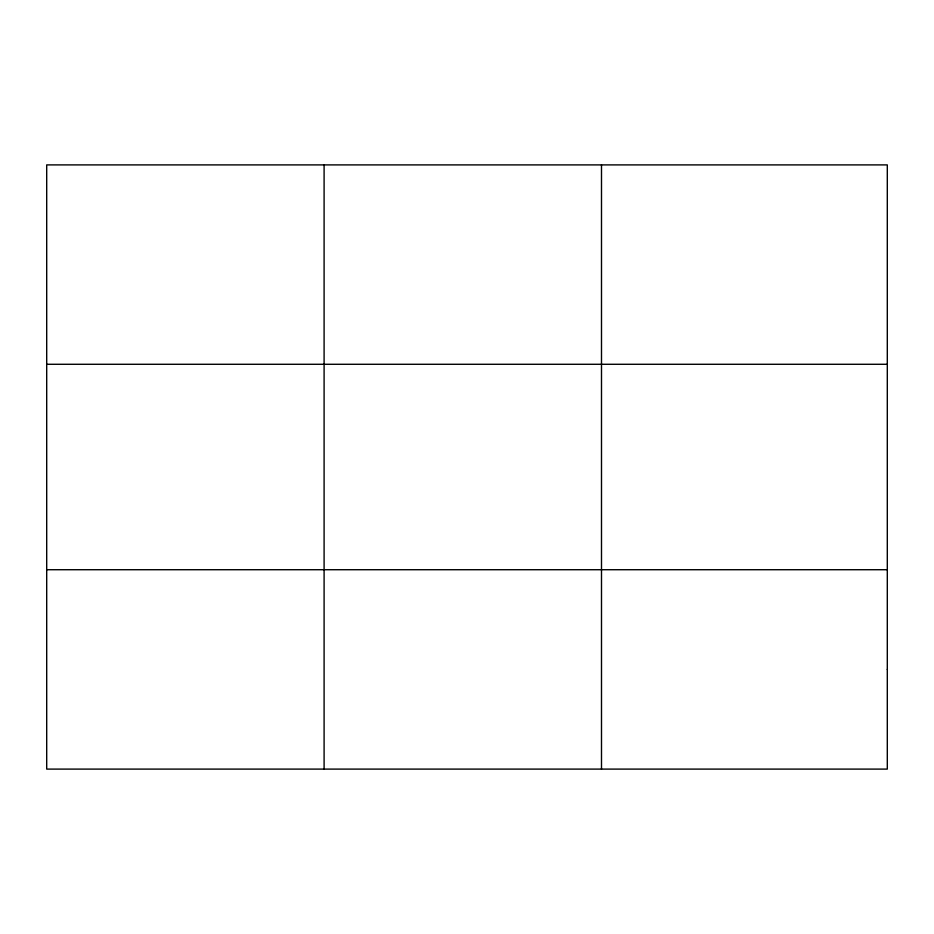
<?xml version="1.0" encoding="UTF-8"?>
<svg xmlns="http://www.w3.org/2000/svg" width="934" height="934" viewBox="0 0 934 934"><rect width="100%" height="100%" fill="white"/><g stroke="black" fill="none" stroke-linecap="round" stroke-linejoin="round"><path stroke-width="1.4" d="M324.098 164.898L324.098 769.102M601.496 164.898L601.496 769.102M46.7 364.283L887.3 364.283M46.7 569.717L887.3 569.717M887.3 669.409L887.3 769.102L46.7 769.102L46.7 164.898L887.3 164.898L887.3 669.409"/></g></svg>
